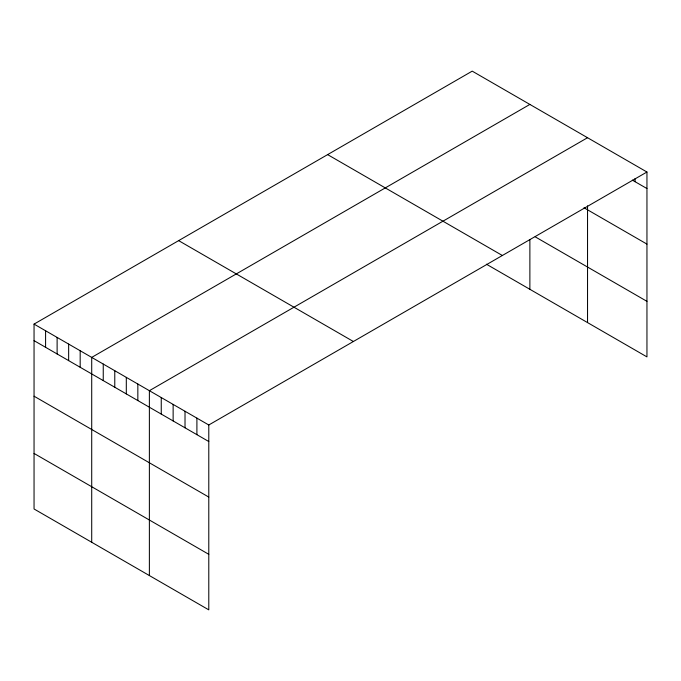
<?xml version="1.0" encoding="UTF-8"?>
<svg xmlns="http://www.w3.org/2000/svg" width="681" height="681" viewBox="0 0 681 681"><rect width="100%" height="100%" fill="white"/><g stroke="black" fill="none" stroke-linecap="round" stroke-linejoin="round"><path stroke-width="1.02" d="M34.05 324.105L208.786 424.987L208.786 609.861L34.05 508.979L34.05 324.105L472.214 71.139L646.95 172.021L646.95 356.895L486.413 264.202M529.878 104.423L91.714 357.397L91.714 542.272M587.541 137.715L149.377 390.69L149.377 575.564M208.786 424.987L646.95 172.021M632.326 180.116L646.95 188.552M583.992 207.756L646.95 244.104M535.198 236.826L646.95 301.342M327.621 154.613L502.357 255.494M178.643 240.623L353.379 341.504M34.05 340.645L208.786 441.526M34.05 396.197L208.786 497.079M34.05 453.435L208.786 554.317M635.067 178.592L635.067 181.699M587.541 205.841L587.541 322.59M529.878 239.703L529.878 289.297M196.903 418.125L196.903 434.665M185.019 411.273L185.019 427.813M173.136 404.412L173.136 420.952M161.252 397.551L161.252 414.091M137.843 384.033L137.843 400.573M126.308 377.376L126.308 393.916M114.774 370.719L114.774 387.251M103.248 364.054L103.248 380.594M80.179 350.741L80.179 367.28M68.645 344.084L68.645 360.624M57.119 337.427L57.119 353.967M45.584 330.77L45.584 347.301"/></g></svg>
